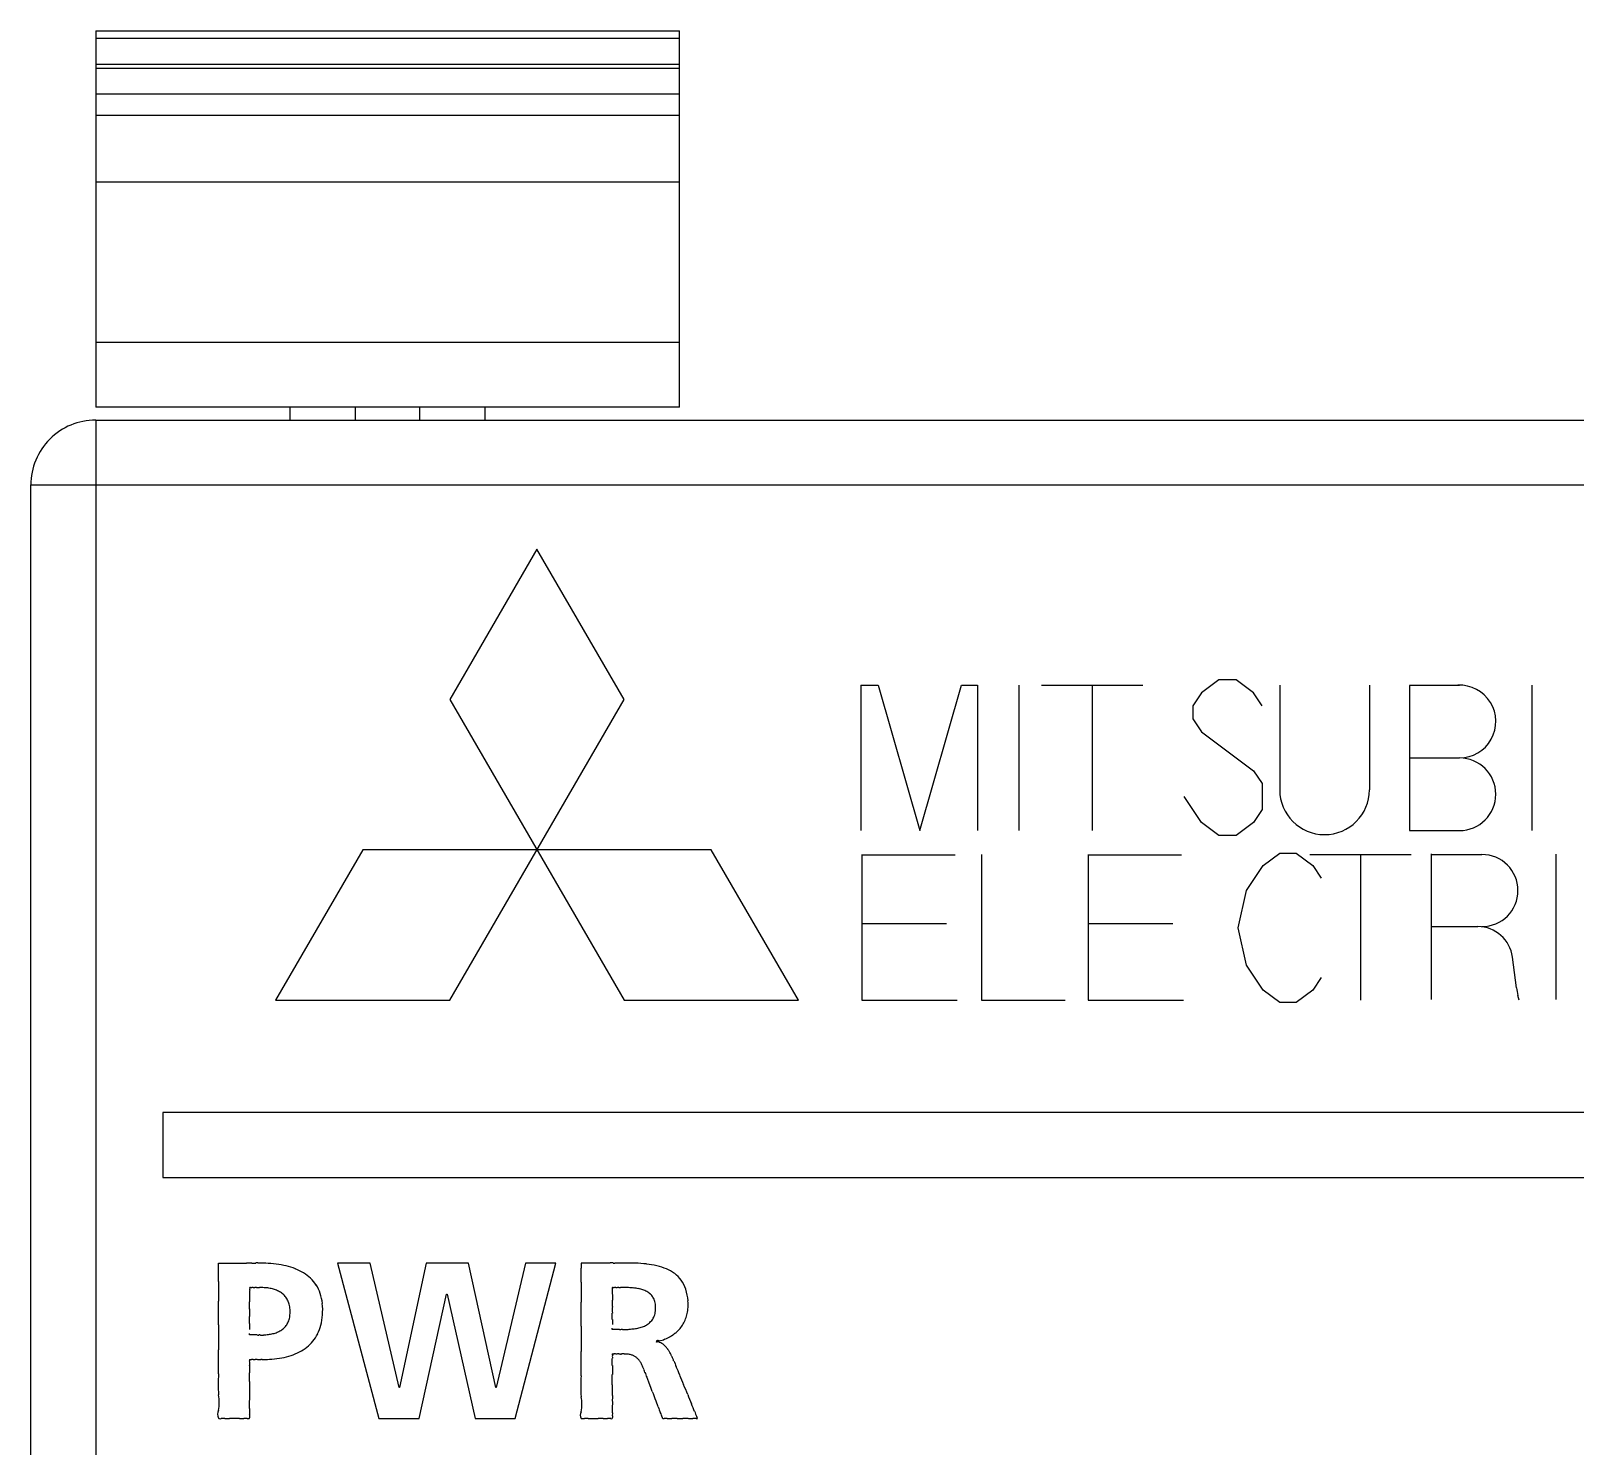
# Model space of a CAD drawing. Extents: x 174.2 to 222.4, y 163.3 to 260.6.
# Drawn here: x 174.17 to 186.08, y 249.72 to 260.64 of the extents above; entities that cross this region are included whole.
import ezdxf

# ---------------------------------------------------------------- set-up
doc = ezdxf.new("R2010")
doc.units = 0
doc.header["$LTSCALE"] = 23.1
doc.layers.get('0').update_dxf_attribs({"linetype": 'CONTINUOUS'})

msp = doc.modelspace()

# ---------------------------------------------------------------- linework, layer by layer
at = {"color": 7, "linetype": 'Continuous'}
for p, q in [((174.673, 260.635), (174.673, 257.735)), ((174.673, 260.635), (179.173, 260.635)), ((179.173, 257.735), (179.173, 260.635)), ((179.173, 260.577), (174.673, 260.577)), ((179.173, 260.377), (174.673, 260.377)), ((174.673, 260.348), (179.173, 260.348)), ((179.173, 260.148), (174.673, 260.148)), ((174.673, 259.985), (179.173, 259.985)), ((179.173, 259.468), (174.673, 259.468)), ((174.673, 258.235), (179.173, 258.235)), ((179.173, 257.735), (174.673, 257.735)), ((174.673, 257.635), (174.673, 219.514)), ((174.673, 257.635), (221.773, 257.635)), ((176.173, 257.635), (176.173, 257.735)), ((176.673, 257.735), (176.673, 257.635)), ((177.173, 257.635), (177.173, 257.735)), ((177.673, 257.735), (177.673, 257.635)), ((174.173, 168.135), (174.173, 257.135)), ((174.173, 257.135), (222.273, 257.135)), ((178.075, 256.639), (177.403, 255.48)), ((178.747, 255.48), (178.075, 256.639)), ((183.332, 255.632), (183.199, 255.532)), ((183.466, 255.632), (183.332, 255.632)), ((183.599, 255.532), (183.466, 255.632)), ((180.572, 255.592), (180.572, 254.47)), ((180.572, 255.592), (180.705, 255.592)), ((180.705, 255.592), (181.026, 254.47)), ((181.026, 254.47), (181.348, 255.592)), ((181.348, 255.592), (181.471, 255.592)), ((181.471, 255.592), (181.471, 254.47)), ((181.791, 255.592), (181.791, 254.47)), ((181.965, 255.592), (182.747, 255.592)), ((182.355, 255.592), (182.355, 254.47)), ((183.199, 255.532), (183.132, 255.432)), ((183.666, 255.432), (183.599, 255.532)), ((183.801, 255.591), (183.801, 254.785)), ((184.492, 255.592), (184.492, 254.785)), ((184.802, 255.592), (185.186, 255.592)), ((184.802, 255.589), (184.802, 254.47)), ((185.746, 255.592), (185.746, 254.47)), ((177.403, 253.163), (178.747, 255.48)), ((177.403, 255.48), (178.747, 253.163)), ((183.132, 255.432), (183.132, 255.332)), ((183.132, 255.332), (183.199, 255.232)), ((183.199, 255.232), (183.599, 254.932)), ((184.802, 255.03), (185.187, 255.03)), ((183.599, 254.932), (183.666, 254.832)), ((183.666, 254.832), (183.666, 254.632)), ((183.199, 254.532), (183.065, 254.732)), ((183.332, 254.432), (183.199, 254.532)), ((183.599, 254.532), (183.466, 254.432)), ((183.666, 254.632), (183.599, 254.532)), ((183.466, 254.432), (183.332, 254.432)), ((184.802, 254.47), (185.187, 254.47)), ((176.732, 254.321), (176.06, 253.163)), ((178.075, 254.321), (176.732, 254.321)), ((179.419, 254.322), (178.075, 254.321)), ((180.09, 253.163), (179.419, 254.322)), ((183.673, 254.2), (183.801, 254.296)), ((183.801, 254.296), (183.928, 254.296)), ((183.928, 254.296), (184.056, 254.2)), ((184.969, 254.29), (184.969, 253.169)), ((180.58, 254.285), (180.58, 253.163)), ((180.58, 254.284), (181.299, 254.284)), ((181.502, 254.285), (181.502, 253.163)), ((182.325, 254.285), (182.325, 253.163)), ((182.325, 254.284), (183.044, 254.284)), ((183.545, 254.008), (183.673, 254.2)), ((184.033, 254.285), (184.815, 254.285)), ((184.056, 254.2), (184.12, 254.104)), ((184.424, 254.285), (184.424, 253.163)), ((184.969, 254.286), (185.36, 254.286)), ((185.931, 254.289), (185.931, 253.168)), ((183.481, 253.721), (183.545, 254.008)), ((180.58, 253.753), (181.231, 253.753)), ((182.325, 253.753), (182.977, 253.753)), ((183.545, 253.433), (183.481, 253.721)), ((184.969, 253.73), (185.328, 253.73)), ((185.627, 253.258), (185.596, 253.494)), ((183.673, 253.241), (183.545, 253.433)), ((183.801, 253.146), (183.673, 253.241)), ((184.056, 253.241), (183.928, 253.146)), ((184.12, 253.337), (184.056, 253.241)), ((176.06, 253.163), (177.403, 253.163)), ((178.747, 253.163), (180.09, 253.163)), ((180.58, 253.163), (181.315, 253.163)), ((181.502, 253.163), (182.146, 253.163)), ((182.325, 253.163), (183.06, 253.163)), ((183.928, 253.146), (183.801, 253.146)), ((185.646, 253.164), (185.637, 253.2)), ((175.191, 252.296), (175.191, 251.796)), ((197.291, 252.296), (175.191, 252.296)), ((175.191, 251.796), (197.291, 251.796)), ((175.62, 250.993), (175.62, 251.136)), ((175.62, 251.136), (175.836, 251.136)), ((176.537, 251.136), (176.855, 249.938)), ((176.789, 251.136), (176.537, 251.136)), ((177.013, 250.178), (176.789, 251.136)), ((177.22, 251.136), (177.016, 250.178)), ((177.547, 251.136), (177.22, 251.136)), ((177.758, 250.178), (177.547, 251.136)), ((177.986, 251.136), (177.761, 250.178)), ((177.907, 249.938), (178.22, 251.136)), ((178.22, 251.136), (177.986, 251.136)), ((178.416, 251.136), (178.416, 251.097)), ((178.639, 251.136), (178.416, 251.136)), ((175.86, 250.946), (175.861, 250.948)), ((177.166, 249.938), (177.378, 250.896)), ((177.378, 250.896), (177.382, 250.896)), ((177.382, 250.896), (177.598, 249.938)), ((178.656, 250.946), (178.657, 250.948)), ((178.656, 250.625), (178.656, 250.635)), ((178.712, 250.625), (178.656, 250.625)), ((178.735, 250.625), (178.731, 250.625)), ((175.86, 250.582), (175.86, 250.593)), ((175.919, 250.582), (175.86, 250.582)), ((175.86, 250.393), (175.864, 250.393)), ((175.934, 250.393), (175.948, 250.393)), ((175.957, 250.393), (175.961, 250.393)), ((178.656, 250.432), (178.657, 250.436)), ((178.922, 250.256), (178.941, 250.205)), ((177.016, 250.178), (177.013, 250.178)), ((177.761, 250.178), (177.758, 250.178)), ((175.857, 249.938), (175.86, 249.941)), ((176.855, 249.938), (177.166, 249.938)), ((177.598, 249.938), (177.907, 249.938))]:
    msp.add_line(p, q, dxfattribs=at)
for centre, radius, start, end in [((174.673, 257.135), 0.5, 89.9985, 180.0015), ((185.186, 255.311), 0.281, 270.2212, 92.4043), ((185.187, 254.75), 0.28, 270, 90), ((184.147, 254.785), 0.346, 180, 0), ((185.36, 254.008), 0.278, 270, 90), ((185.328, 253.46), 0.27, 7.3061, 90), ((186.122, 253.321), 0.5, 187.3061, 194.0105), ((175.857, 134.684), 116.452, 89.9899, 90.0101), ((175.892, 277.049), 25.913, 269.9665, 270.0335), ((175.915, 246.768), 4.369, 89.9015, 90.0985), ((175.922, 249.785), 1.351, 87.3899, 89.9599), ((175.939, 250.171), 0.965, 82.5332, 87.373), ((175.97, 250.398), 0.736, 76.512, 82.5995), ((176.015, 250.586), 0.543, 68.704, 76.5506), ((176.064, 250.712), 0.407, 58.7831, 68.7362), ((-731.893, 251.043), 910.309, 359.996637, 0.003363), ((178.651, 30.828), 220.309, 89.99675, 90.00325), ((178.669, 285.314), 34.178, 269.9907, 270.0093), ((178.701, 238.111), 13.025, 89.796, 90.1157), ((178.741, 248.697), 2.439, 87.8132, 89.8481), ((178.789, 249.933), 1.203, 83.7901, 87.8509), ((178.843, 250.423), 0.709, 77.2606, 83.8673), ((178.903, 250.682), 0.443, 67.3919, 77.3622), ((178.958, 250.815), 0.299, 53.4395, 67.428), ((527.33, 250.918), 351.711, 179.98765, 180.01235), ((176.108, 250.785), 0.322, 46.6079, 58.7483), ((176.133, 250.812), 0.285, 32.7683, 46.4459), ((176.124, 250.808), 0.296, 18.6596, 32.5381), ((441.456, 250.912), 263.041, 179.9831, 180.0169), ((178.991, 250.861), 0.243, 36.0387, 53.1426), ((178.978, 250.855), 0.257, 18.0648, 35.5008), ((76.456, 250.751), 99.163, 359.94767, 0.05233), ((175.904, 250.936), 0.045, 167.1696, 192.8304), ((175.611, 250.907), 0.25, 355.7028, 4.2972), ((176.965, 250.863), 1.106, 178.7147, 181.2853), ((171.384, 250.81), 4.476, 359.6386, 0.3614), ((175.864, 250.941), 0.00685, 66.3227, 113.6773), ((175.871, 250.982), 0.0348, 262.3296, 277.6704), ((175.882, 250.798), 0.15, 87.7397, 92.2603), ((175.894, 251.547), 0.6, 269.3711, 270.6289), ((175.907, 248.652), 2.296, 89.8341, 90.1659), ((175.92, 260.158), 9.211, 269.9621, 270.0379), ((175.931, 318.208), 67.26, 269.99579, 270.00421), ((175.939, 246.625), 4.323, 89.9579, 90.0421), ((175.942, 250.266), 0.682, 89.2045, 90.011), ((175.946, 250.543), 0.404, 83.7363, 89.1884), ((175.955, 250.616), 0.331, 77.421, 83.8085), ((175.97, 250.687), 0.259, 69.6481, 77.4403), ((175.989, 250.737), 0.205, 60.2696, 69.6661), ((176.007, 250.768), 0.169, 49.2021, 60.2402), ((176.018, 250.782), 0.151, 36.8348, 49.1001), ((176.017, 250.781), 0.153, 24.0825, 36.6727), ((175.997, 250.773), 0.174, 12.0563, 23.9536), ((176.057, 250.786), 0.366, 6.0042, 18.4502), ((178.692, 250.937), 0.0371, 166.2538, 193.7462), ((178.451, 250.912), 0.206, 355.3933, 4.6067), ((179.567, 250.873), 0.91, 178.622, 181.378), ((174.971, 250.826), 3.686, 359.6125, 0.3875), ((178.66, 250.942), 0.00642, 66.342, 113.658), ((178.667, 250.98), 0.0326, 262.33, 277.67), ((178.677, 250.807), 0.14, 87.7396, 92.2604), ((178.688, 251.509), 0.562, 269.3708, 270.6292), ((178.701, 248.808), 2.139, 89.8333, 90.1667), ((178.713, 258.928), 7.98, 269.959, 270.041), ((178.723, 209.194), 41.754, 89.9936, 90.0064), ((178.731, 231.346), 19.601, 89.9913, 90.0087), ((178.734, 248.645), 2.303, 89.7763, 90.0079), ((178.74, 249.908), 1.04, 87.7163, 89.8507), ((178.757, 250.318), 0.629, 84.2485, 87.7519), ((178.78, 250.538), 0.408, 79.0436, 84.2935), ((178.806, 250.672), 0.272, 71.597, 79.1122), ((178.833, 250.753), 0.186, 61.2519, 71.6632), ((178.857, 250.796), 0.137, 47.6559, 61.2279), ((178.869, 250.81), 0.118, 31.6446, 47.3895), ((178.86, 250.806), 0.128, 15.5215, 31.2701), ((178.814, 250.794), 0.176, 1.9955, 15.2333), ((178.873, 250.823), 0.367, 3.2882, 17.6955), ((178.866, 250.816), 0.374, 354.5787, 4.3884), ((193.035, 250.753), 17.175, 179.9032, 180.0968), ((112.669, 250.697), 63.19, 359.97536, 0.02464), ((175.993, 250.752), 0.179, 340.1086, 351.9998), ((175.946, 250.762), 0.226, 1.6784, 11.9488), ((175.936, 250.76), 0.236, 351.9533, 2.2043), ((175.982, 250.766), 0.441, 345.6953, 356.1265), ((175.942, 250.773), 0.481, 355.6289, 6.1524), ((104.376, 250.742), 74.04, 359.92852, 0.07148), ((192.798, 250.776), 14.142, 179.8962, 180.1038), ((126.625, 250.726), 52.031, 359.9736, 0.0264), ((178.859, 250.771), 0.128, 320.3289, 335.817), ((178.835, 250.781), 0.154, 336.1691, 350.4838), ((178.785, 250.79), 0.205, 350.3267, 2.7732), ((178.962, 250.806), 0.278, 336.5008, 345.4444), ((178.949, 250.81), 0.291, 345.4415, 354.1736), ((202.515, 250.564), 26.896, 179.7948, 180.2052), ((399.672, 250.647), 223.813, 179.99419, 180.00581), ((175.981, 250.83), 0.245, 283.822, 291.8038), ((176.001, 250.778), 0.189, 291.7851, 301.6662), ((176.019, 250.749), 0.155, 301.7108, 313.4765), ((176.029, 250.738), 0.141, 313.6215, 326.6431), ((176.023, 250.741), 0.147, 326.8371, 339.9483), ((176.078, 250.743), 0.342, 333.4487, 345.5478), ((198.446, 250.552), 20.03, 179.7203, 180.2797), ((362.944, 250.682), 184.287, 179.99377, 180.00623), ((178.717, 345.609), 94.984, 269.99677, 270.00323), ((178.727, 229.187), 21.437, 89.9892, 90.0108), ((178.735, 251.735), 1.111, 269.9913, 271.1923), ((178.744, 251.326), 0.702, 271.1502, 274.2885), ((178.761, 251.104), 0.478, 274.2434, 278.8016), ((178.784, 250.956), 0.329, 278.7511, 285.1795), ((178.811, 250.86), 0.229, 285.1165, 293.9435), ((178.836, 250.802), 0.166, 293.9147, 305.604), ((178.855, 250.776), 0.133, 305.7235, 320.0261), ((178.961, 250.815), 0.283, 309.0228, 317.7404), ((178.978, 250.798), 0.26, 317.9847, 327.4157), ((178.969, 250.803), 0.27, 327.3753, 336.4665), ((175.925, 293.689), 43.108, 269.9924, 270.0076), ((175.935, 240.853), 9.729, 89.9746, 90.0254), ((175.941, 252.316), 1.734, 269.9239, 270.0761), ((175.943, 251.138), 0.557, 270.0295, 272.4286), ((175.949, 250.996), 0.414, 272.4253, 277.5729), ((175.962, 250.906), 0.323, 277.5125, 283.8521), ((176.082, 250.765), 0.353, 297.3463, 308.215), ((176.108, 250.73), 0.31, 308.3079, 320.5035), ((176.111, 250.727), 0.306, 320.666, 333.3174), ((179.007, 250.521), 0.0185, 61.264, 138.1706), ((178.997, 250.535), 0.00651, 224.1737, 301.6233), ((179.004, 250.5), 0.0291, 54.5883, 95.5977), ((179.019, 250.614), 0.0764, 267.695, 304.1432), ((178.762, 249.974), 0.608, 62.965, 64.8428), ((178.988, 250.429), 0.1, 48.359, 59.8083), ((178.941, 250.371), 0.174, 42.5834, 49.2512), ((178.137, 252.6), 2.249, 294.2845, 295.4457), ((178.925, 250.357), 0.196, 36.3221, 42.3599), ((178.998, 250.764), 0.22, 298.3268, 309.7992), ((168.634, 250.375), 6.986, 359.2361, 0.7639), ((175.869, 250.387), 0.0108, 149.25, 210.0015), ((175.764, 250.364), 0.0971, 349.1974, 10.8026), ((175.869, 250.466), 0.073, 266.277, 273.723), ((175.88, 250.058), 0.335, 88.8651, 91.1349), ((175.895, 251.774), 1.381, 269.6771, 270.3229), ((175.911, 245.017), 5.376, 89.913, 90.087), ((175.927, 271.596), 21.203, 269.979, 270.021), ((175.952, 232.768), 17.625, 89.9846, 90.0154), ((175.962, 251.304), 0.911, 269.9709, 274.3707), ((175.977, 251.105), 0.712, 274.3504, 280.6125), ((176.006, 250.953), 0.557, 280.5711, 288.1482), ((176.044, 250.837), 0.435, 288.1315, 297.3262), ((173.236, 250.36), 5.181, 358.9624, 1.0376), ((179.652, 250.417), 0.996, 179.1265, 180.8735), ((173.19, 250.374), 5.466, 359.7137, 0.2863), ((178.66, 250.429), 0.00705, 69.0535, 110.9465), ((178.667, 250.472), 0.0369, 263.2244, 276.7756), ((178.676, 250.276), 0.16, 88.0021, 91.9979), ((178.688, 251.077), 0.641, 269.445, 270.555), ((178.701, 247.972), 2.464, 89.855, 90.145), ((178.713, 261.358), 10.922, 269.9703, 270.0297), ((178.723, 267.025), 16.59, 269.9846, 270.0154), ((178.73, 248.302), 2.134, 89.928, 90.072), ((178.733, 249.941), 0.495, 88.4408, 89.9934), ((178.739, 250.154), 0.281, 82.6168, 88.5389), ((178.752, 250.251), 0.184, 74.8112, 82.6969), ((178.766, 250.303), 0.13, 64.8187, 74.7618), ((178.774, 250.322), 0.109, 53.5841, 64.6495), ((178.772, 250.32), 0.112, 42.7072, 53.3584), ((178.75, 250.3), 0.142, 33.7104, 42.5833), ((178.691, 250.261), 0.213, 27.1991, 33.6957), ((178.871, 250.318), 0.262, 31.8656, 36.4122), ((178.814, 250.282), 0.33, 28.2792, 31.8756), ((178.712, 250.227), 0.445, 25.66, 28.2709), ((178.736, 250.237), 0.419, 23.6383, 25.8259), ((178.363, 250.082), 0.823, 21.4812, 23.1561), ((183.76, 252.257), 4.995, 202.0285, 202.6088), ((177.333, 250.201), 1.715, 177.2954, 182.7046), ((176.332, 250.318), 0.473, 176.6387, 183.3613), ((173.788, 250.256), 2.072, 359.0652, 0.9348), ((179.675, 250.186), 1.262, 176.3442, 183.6558), ((203.939, 250.312), 25.282, 179.9194, 180.0806), ((-298.301, 250.236), 476.957, 359.99521, 0.00479), ((178.571, 250.199), 0.348, 22.8418, 27.2888), ((178.188, 250.038), 0.763, 21.0265, 22.8146), ((173.515, 248.224), 5.776, 20.9943, 21.1833), ((214.272, 263.91), 37.896, 201.0585, 201.1191), ((160.644, 242.703), 20.018, 22.2196, 22.4176), ((207.603, 261.899), 30.714, 202.2441, 202.3931), ((195.185, 250.186), 19.325, 179.8919, 180.1081), ((179.744, 250.114), 3.885, 179.4728, 180.5272), ((143.715, 250.156), 34.942, 359.9338, 0.0662), ((139.079, 234.799), 42.736, 21.0464, 21.1312), ((189.043, 253.998), 10.79, 200.9151, 201.2624), ((168.236, 245.651), 11.875, 22.1193, 22.5179), ((175.241, 250.06), 0.384, 351.0342, 8.9658), ((176.052, 249.991), 0.194, 172.8618, 187.1382), ((175.003, 250.046), 0.857, 357.887, 2.113), ((178.145, 250.048), 0.277, 347.9486, 12.0514), ((186.753, 250.079), 8.097, 179.7388, 180.2612), ((176.774, 250.012), 1.883, 359.1005, 0.8995), ((176.436, 249.068), 2.747, 20.4494, 21.7281), ((179.631, 250.24), 0.657, 198.8664, 203.3112), ((182.148, 251.275), 3.131, 201.6103, 203.0269), ((178.585, 249.736), 0.75, 19.8608, 24.7764), ((175.68, 249.971), 0.0673, 153.8819, 206.1181), ((175.632, 249.952), 0.0165, 221.3665, 239.6597), ((175.632, 249.965), 0.0289, 252.3528, 287.6472), ((175.655, 249.796), 0.142, 84.3512, 95.6488), ((175.687, 250.558), 0.621, 268.3849, 271.6151), ((175.723, 246.327), 3.611, 89.6959, 90.3041), ((175.762, 247.545), 2.393, 89.5441, 90.4559), ((175.798, 250.418), 0.481, 267.9596, 272.0404), ((175.828, 249.829), 0.11, 82.9918, 97.0082), ((175.849, 249.958), 0.0215, 248.5435, 291.4565), ((175.826, 249.954), 0.036, 338.6505, 21.3495), ((178.452, 249.964), 0.0445, 144.7466, 215.2534), ((178.424, 249.966), 0.0286, 254.2588, 266.0422), ((178.432, 250.095), 0.158, 266.4342, 273.5658), ((178.456, 249.166), 0.772, 88.8906, 91.1094), ((178.489, 253.67), 3.732, 269.7206, 270.2794), ((178.527, 262.866), 12.929, 269.9133, 270.0867), ((178.566, 248.211), 1.727, 89.3675, 90.6325), ((178.602, 250.349), 0.411, 267.6763, 272.3237), ((178.631, 249.847), 0.0918, 82.2322, 97.7678), ((178.649, 249.952), 0.0158, 246.6998, 293.3002), ((179.028, 249.964), 0.372, 177.1762, 182.8238), ((178.643, 249.943), 0.0138, 337.1516, 11.6318), ((178.907, 249.915), 0.138, 13.9429, 28.2346), ((179.057, 249.949), 0.0169, 181.5209, 221.1841), ((179.05, 249.954), 0.0173, 252.8194, 287.1806), ((179.067, 249.821), 0.117, 83.907, 96.093), ((179.097, 250.478), 0.54, 268.1259, 271.8741), ((179.136, 247.826), 2.112, 89.4354, 90.5646), ((179.178, 254.576), 4.638, 269.73, 270.27), ((179.221, 247.565), 2.373, 89.4975, 90.5025), ((179.26, 250.554), 0.617, 268.3581, 271.6419), ((179.29, 249.805), 0.133, 84.6503, 95.3497), ((179.442, 250.03), 0.156, 194.355, 210.2823), ((179.307, 249.956), 0.0191, 254.5302, 285.4698), ((179.294, 249.938), 0.0183, 358.8916, 45.3302)]:
    msp.add_arc(centre, radius, start, end, dxfattribs=at)

doc.saveas('drawing.dxf')
